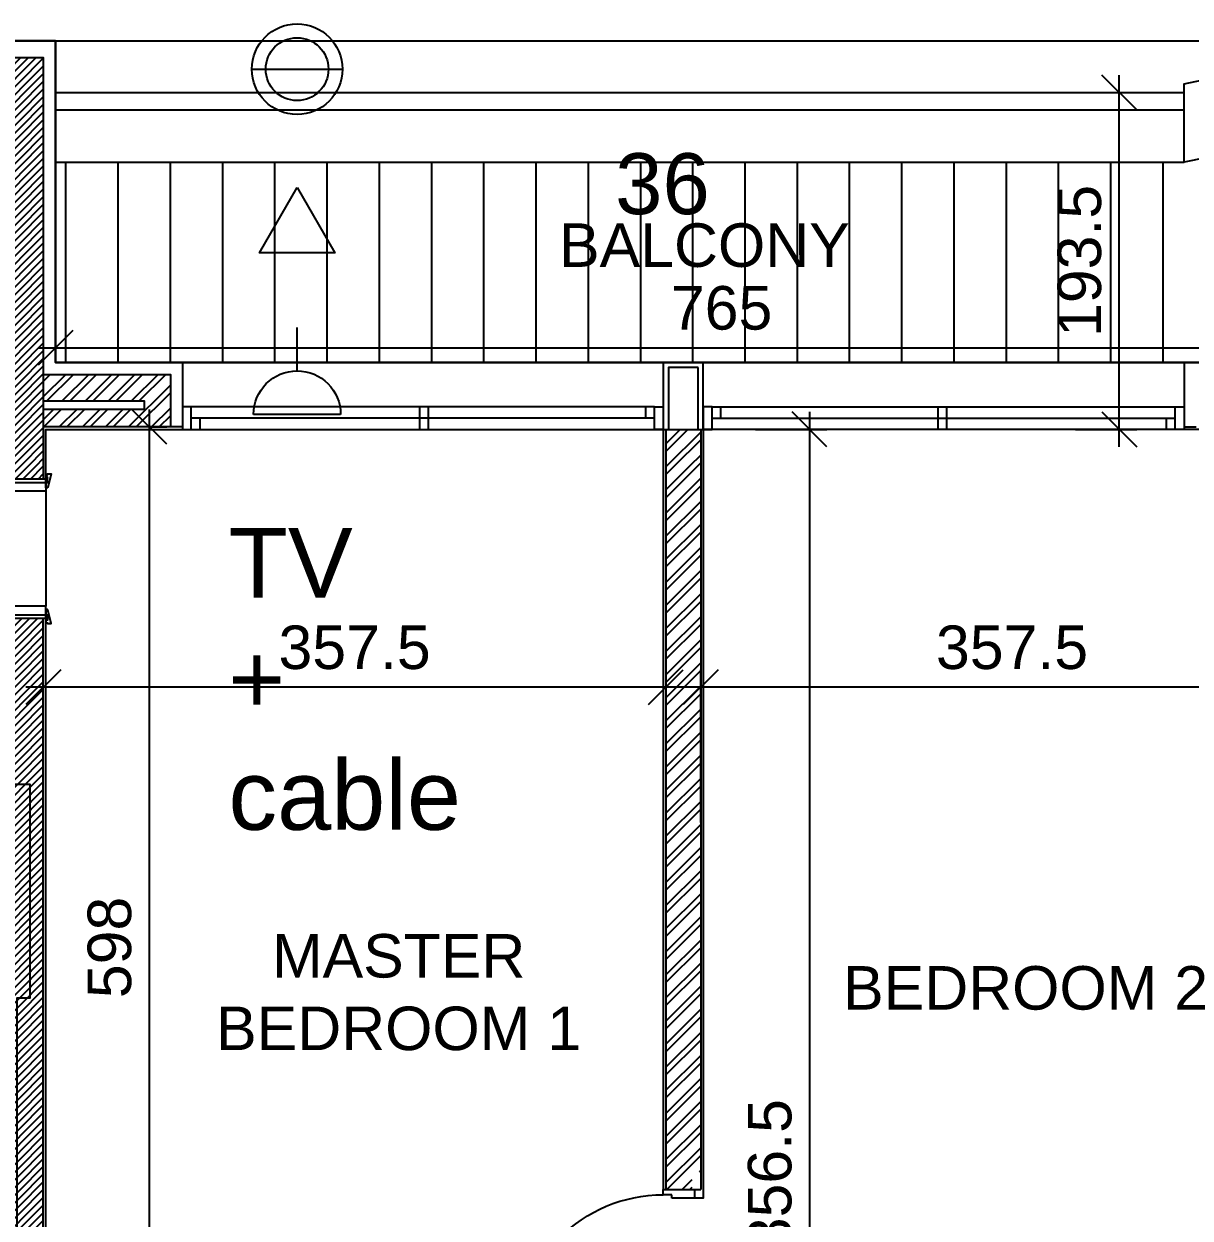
# Model space of a CAD drawing. Extents: x -1.7 to 46.3, y -159.8 to -77.2.
# Drawn here: x 15.67 to 22.36, y -122.9 to -116.04 of the extents above; entities that cross this region are included whole.
import ezdxf
from ezdxf.enums import TextEntityAlignment as Align

# ---------------------------------------------------------------- set-up
doc = ezdxf.new("R2010")
doc.units = 0
doc.header["$MEASUREMENT"] = 0
doc.header["$PDMODE"] = 35
doc.header["$PDSIZE"] = 0.3
doc.layers.get('0').update_dxf_attribs({"linetype": 'CONTINUOUS'})
doc.layers.get('DEFPOINTS').update_dxf_attribs({"linetype": 'CONTINUOUS'})
for name, color, linetype in [('A-ALU', 9, 'CONTINUOUS'), ('A-AREAS', 6, 'CONTINUOUS'), ('A-AREAS-TXT', 6, 'CONTINUOUS'), ('A-BALUST', 1, 'CONTINUOUS'), ('a-dim', 3, 'CONTINUOUS'), ('A-DOORS', 1, 'CONTINUOUS'), ('A-HATCH-CONC', 8, 'CONTINUOUS'), ('A-HATCH-WALL', 8, 'CONTINUOUS'), ('A-NOMENCLATURE', 3, 'CONTINUOUS'), ('A-PLASTER', 8, 'CONTINUOUS'), ('A-PORTE', 1, 'CONTINUOUS'), ('A-PROJECTION', 9, 'CONTINUOUS'), ('a-revetement', 1, 'CONTINUOUS'), ('a-stru-fac', 200, 'CONTINUOUS'), ('A-TILES', 137, 'CONTINUOUS'), ('A-WALL', 4, 'CONTINUOUS'), ('E-Low Current', 4, 'CONTINUOUS'), ('E-POWER', 4, 'CONTINUOUS'), ('S-2ND-3RD-4-5-6TH$0$A-STR 2-3-4-5-6', 2, 'CONTINUOUS')]:
    doc.layers.add(name, color=color, linetype=linetype)
doc.styles.add('A100-STEXT', font='ARIAL.TTF', dxfattribs={"height": 0.25})
doc.dimstyles.new('A100-DIM', dxfattribs={"dimtxt": 0.25, "dimasz": 0.2, "dimexe": 0.1, "dimexo": 0.3, "dimgap": 0.1, "dimtad": 1, "dimlfac": 100, "dimrnd": 0.5, "dimdsep": 46, "dimtxsty": 'A100-STEXT', "dimblk1": 'OBLIQUE', "dimblk2": 'OBLIQUE', "dimsah": 1, "dimcen": -0.05, "dimdle": 0.1, "dimclrd": 15, "dimclre": 15, "dimclrt": 256, "dimadec": 0, "dimazin": 0, "dimtfac": 0.28, "dimtix": 1, "dimtmove": 2, "dimatfit": 3, "dimldrblk": 'OBLIQUE', "dimfxl": 0, "dimtolj": 1, "dimarcsym": 0})
doc.dimstyles.new('dim-law', dxfattribs={"dimtxt": 0.25, "dimasz": 0.2, "dimexe": 0.1, "dimexo": 0.3, "dimgap": 0.1, "dimtad": 1, "dimlfac": 100, "dimdsep": 46, "dimtxsty": 'A100-STEXT', "dimblk1": 'OBLIQUE', "dimblk2": 'OBLIQUE', "dimsah": 1, "dimcen": -0.05, "dimdle": 0.1, "dimclrd": 15, "dimclre": 15, "dimclrt": 256, "dimadec": 0, "dimazin": 0, "dimtfac": 0.28, "dimtix": 1, "dimtmove": 2, "dimatfit": 3, "dimldrblk": 'OBLIQUE', "dimfxl": 0, "dimtolj": 1, "dimarcsym": 0})
pattern_1 = [(45, (8e-11, -138.735676), (-0.022097087, 0.022097087), [])]
pattern_2 = [(45, (-4e-09, -138.73489), (-0.06629126, 0.06629126), []), (45, (0.04419, -138.73489), (-0.06629126, 0.06629126), [])]

# ---------------------------------------------------------------- blocks, each defined once
blk = doc.blocks.new('P90E18D')
at = {"layer": 'A-PORTE'}
for p, q in [((0, 0), (0.05, 0)), ((0, -0.18), (0, 0)), ((0.05, 0), (0.05, -0.13)), ((0.9, 0), (0.85, 0)), ((0.85, 0), (0.85, -0.13)), ((0.9, -0.18), (0.9, 0)), ((0.05, -0.13), (0.03, -0.13)), ((0.03, -0.13), (0.03, -0.18)), ((0.85, -0.13), (0.87, -0.13)), ((0.87, -0.13), (0.87, -0.18)), ((0.03, -0.18), (0, -0.18)), ((0.06, -0.18), (0.02, -0.18)), ((0.03, -0.18), (0.03, -1.02)), ((0.06, -1.02), (0.06, -0.18)), ((0.87, -0.18), (0.9, -0.18))]:
    blk.add_line(p, q, dxfattribs=at)
blk.add_arc((0.03, -0.18), 0.84, 270, 360, dxfattribs=at)
blk = doc.blocks.new('_OBLIQUE')
at = {"color": 0, "linetype": 'ByBlock'}
blk.add_line((-0.5, -0.5), (0.5, 0.5), dxfattribs=at)
blk = doc.blocks.new('*D87')
at = {"layer": 'a-dim', "color": 15, "lineweight": -2}
for p, q in [((20.1783, -118.2707), (20.1783, -127.0357)), ((19.8684, -118.3707), (20.2783, -118.3707)), ((20.1519, -126.9357), (20.2783, -126.9357))]:
    blk.add_line(p, q, dxfattribs=at)
at = {"layer": 'DEFPOINTS', "color": 0}
for p in [(19.5684, -118.3707), (19.8519, -126.9357), (20.1783, -126.9357)]:
    blk.add_point(p, dxfattribs=at)
at = {"layer": 'a-dim', "color": 15, "lineweight": -2, "xscale": 0.2, "yscale": 0.2, "zscale": 0.2}
for p, rotation in [((20.1783, -118.3707), 90), ((20.1783, -126.9357), 270)]:
    blk.add_blockref('_OBLIQUE', p, dxfattribs=dict(at, rotation=rotation))
at = {"layer": 'a-dim', "insert": (19.9507, -122.6532), "char_height": 0.25, "attachment_point": 5, "rotation": 90, "style": 'A100-STEXT'}
blk.add_mtext('\\A1;856.5', dxfattribs=at)
blk = doc.blocks.new('*D88')
at = {"layer": 'a-dim', "color": 15, "lineweight": -2}
for p, q in [((19.3534, -118.5101), (19.3534, -119.9512)), ((15.7784, -120.6276), (15.7784, -119.7512)), ((19.4534, -119.8512), (15.6784, -119.8512))]:
    blk.add_line(p, q, dxfattribs=at)
at = {"layer": 'DEFPOINTS', "color": 0}
for p in [(19.3534, -118.2101), (15.7784, -119.8512), (15.7784, -120.9276)]:
    blk.add_point(p, dxfattribs=at)
at = {"layer": 'a-dim', "color": 15, "lineweight": -2, "xscale": 0.2, "yscale": 0.2, "zscale": 0.2, "rotation": 180}
blk.add_blockref('_OBLIQUE', (15.7784, -119.8512), dxfattribs=at)
at = {"layer": 'a-dim', "color": 15, "lineweight": -2, "xscale": 0.2, "yscale": 0.2, "zscale": 0.2}
blk.add_blockref('_OBLIQUE', (19.3534, -119.8512), dxfattribs=at)
at = {"layer": 'a-dim', "insert": (17.5659, -119.6235), "char_height": 0.25, "attachment_point": 5, "style": 'A100-STEXT'}
blk.add_mtext('\\A1;357.5', dxfattribs=at)
blk = doc.blocks.new('*D91')
at = {"layer": 'a-dim', "color": 15, "lineweight": -2}
for p, q in [((16.3874, -118.2557), (16.3874, -124.4357)), ((16.3821, -118.3557), (16.4874, -118.3557)), ((16.2821, -124.3357), (16.4874, -124.3357))]:
    blk.add_line(p, q, dxfattribs=at)
at = {"layer": 'DEFPOINTS', "color": 0}
for p in [(16.0821, -118.3557), (15.9821, -124.3357), (16.3874, -124.3357)]:
    blk.add_point(p, dxfattribs=at)
at = {"layer": 'a-dim', "color": 15, "lineweight": -2, "xscale": 0.2, "yscale": 0.2, "zscale": 0.2}
for p, rotation in [((16.3874, -118.3557), 90), ((16.3874, -124.3357), 270)]:
    blk.add_blockref('_OBLIQUE', p, dxfattribs=dict(at, rotation=rotation))
at = {"layer": 'a-dim', "insert": (16.1597, -121.3457), "char_height": 0.25, "attachment_point": 5, "rotation": 90, "style": 'A100-STEXT'}
blk.add_mtext('\\A1;598', dxfattribs=at)
blk = doc.blocks.new('A$C3192633D')
at = {"layer": 'A-DOORS'}
for p, q in [((-0.365, 0.009), (-0.374, -0.019)), ((-0.374, 0.009), (-0.365, -0.019)), ((0, 0.009), (0.009, -0.019)), ((0.009, 0.009), (0, -0.019)), ((0.49, 0.0005), (0.49, 0.0195)), ((0.4905, 0.02), (0.61, 0.02)), ((0.61, -0.003), (0.61, 0.023)), ((0.61, 0.023), (0.615, 0.023)), ((0.625, 0.023), (0.63, 0.023)), ((0.63, -0.003), (0.63, 0.023)), ((0.63, 0.02), (0.6445, 0.02)), ((0.645, 0.0005), (0.645, 0.0195)), ((0, -0.11), (0, -0.06)), ((0, -0.06), (0.12, -0.06)), ((0.56, -0.06), (0.12, -0.06)), ((0.483, -0.06), (0.36, -0.06)), ((0.4905, 0), (0.61, 0)), ((0.68, -0.06), (0.56, -0.06)), ((0.6, -0.06), (0.6, -0.052)), ((0.6, -0.06), (0.64, -0.06)), ((0.602, -0.05), (0.638, -0.05)), ((0.61, -0.003), (0.6125, -0.003)), ((0.6125, -0.05), (0.6125, -0.003)), ((0.6275, -0.05), (0.6275, -0.003)), ((0.6275, -0.003), (0.63, -0.003)), ((0.63, 0), (0.6445, 0)), ((0.64, -0.06), (0.64, -0.052)), ((0.68, -0.11), (0.68, -0.06)), ((0.12, -0.11), (0, -0.11)), ((0.12, -0.11), (0.56, -0.11)), ((0.483, -0.11), (0.36, -0.11)), ((0.56, -0.11), (0.68, -0.11)), ((0.6, -0.11), (0.6, -0.118)), ((0.6, -0.11), (0.64, -0.11)), ((0.602, -0.12), (0.638, -0.12)), ((0.6125, -0.12), (0.6125, -0.167)), ((0.6275, -0.12), (0.6275, -0.167)), ((0.64, -0.11), (0.64, -0.118)), ((0.49, -0.1705), (0.49, -0.1895)), ((0.4905, -0.17), (0.61, -0.17)), ((0.4905, -0.19), (0.61, -0.19)), ((0.61, -0.167), (0.61, -0.193)), ((0.61, -0.167), (0.6125, -0.167)), ((0.61, -0.193), (0.615, -0.193)), ((0.625, -0.193), (0.63, -0.193)), ((0.6275, -0.167), (0.63, -0.167)), ((0.63, -0.167), (0.63, -0.193)), ((0.63, -0.17), (0.6445, -0.17)), ((0.63, -0.19), (0.6445, -0.19)), ((0.645, -0.1705), (0.645, -0.1895)), ((-0.365, -0.809), (-0.374, -0.781)), ((-0.374, -0.809), (-0.365, -0.781)), ((0, -0.809), (0.009, -0.781)), ((0.009, -0.809), (0, -0.781))]:
    blk.add_line(p, q, dxfattribs=at)
at = {"layer": 'A-DOORS', "color": 8}
for p, q in [((0, -0.74), (0, -0.06)), ((-0.365, -0.07), (-0.365, -0.73))]:
    blk.add_line(p, q, dxfattribs=at)
at = {"layer": 'A-DOORS'}
for points in [[(-0.365, 0.01), (-0.365, 0.025), (-0.375, 0.025), (-0.375, 0.03), (-0.395, 0.03), (-0.3754, -0.0482, 0.381769), (-0.3734, -0.05), (-0.365, -0.05), (-0.365, -0.02), (-0.375, -0.02), (-0.375, 0.01), (-0.365, 0.01)], [(0, 0.01), (0, 0.025), (0.01, 0.025), (0.01, 0.03), (0.03, 0.03), (0.0104, -0.0482, -0.381769), (0.0084, -0.05), (0, -0.05), (0, -0.02), (0.01, -0.02), (0.01, 0.01), (0, 0.01)], [(-0.365, -0.81), (-0.365, -0.825), (-0.375, -0.825), (-0.375, -0.83), (-0.395, -0.83), (-0.3754, -0.7518, -0.381769), (-0.3734, -0.75), (-0.365, -0.75), (-0.365, -0.78), (-0.375, -0.78), (-0.375, -0.81), (-0.365, -0.81)], [(0, -0.81), (0, -0.825), (0.01, -0.825), (0.01, -0.83), (0.03, -0.83), (0.0104, -0.7518, 0.381769), (0.0084, -0.75), (0, -0.75), (0, -0.78), (0.01, -0.78), (0.01, -0.81), (0, -0.81)]]:
    blk.add_lwpolyline(points, format="xyb", dxfattribs=at)
for points in [[(-0.365, 0.009), (-0.365, -0.019), (-0.374, -0.019), (-0.374, 0.009)], [(0, 0.009), (0, -0.019), (0.009, -0.019), (0.009, 0.009)], [(-0.365, -0.809), (-0.365, -0.781), (-0.374, -0.781), (-0.374, -0.809)], [(0, -0.809), (0, -0.781), (0.009, -0.781), (0.009, -0.809)]]:
    blk.add_lwpolyline(points, close=True, dxfattribs=at)
for points in [[(-0.365, 0), (0, 0), (0, -0.02), (-0.365, -0.02), (-0.365, 0)], [(0, -0.02), (-0.365, -0.02), (-0.365, -0.07), (-0.04, -0.07)], [(-0.04, -0.07), (-0.04, -0.06), (0, -0.06), (0, -0.02)], [(0, -0.78), (-0.365, -0.78), (-0.365, -0.73), (-0.04, -0.73)], [(-0.04, -0.73), (-0.04, -0.74), (0, -0.74), (0, -0.78)], [(-0.365, -0.8), (0, -0.8), (0, -0.78), (-0.365, -0.78), (-0.365, -0.8)]]:
    blk.add_lwpolyline(points, dxfattribs=at)
blk.add_arc((-0.0003, -0.0597), 0.6803, 270.02544, 359.97456, dxfattribs=at)
at = {"layer": 'A-DOORS', "extrusion": (0, 0, -1)}
for centre, major_axis, start_param, end_param in [((0.4905, 0.0195), (-0.000354, 0.000354), 5.497787, 7.068583), ((0.4905, 0.0005), (0.000354, 0.000354), 2.356194, 3.926991), ((0.62, 0.0306), (-0.00642, 0.00642), 3.344077, 4.509904), ((0.6445, 0.0195), (0.000354, 0.000354), -0.785398, 0.785398), ((0.6445, 0.0005), (-0.000354, 0.000354), 2.356194, 3.926991), ((0.602, -0.052), (-0.00141, 0.00141), 5.497787, 7.068583), ((0.62, -0.021), (-0.0138, 0.0138), 0.390607, 1.180189), ((0.638, -0.052), (0.00141, 0.00141), -0.785398, 0.785398), ((0.602, -0.118), (0.00141, 0.00141), 2.356194, 3.926991), ((0.638, -0.118), (-0.00141, 0.00141), 2.356194, 3.926991), ((0.4905, -0.1705), (-0.000354, 0.000354), 5.497787, 7.068583), ((0.4905, -0.1895), (0.000354, 0.000354), 2.356194, 3.926991), ((0.62, -0.149), (-0.0138, 0.0138), 3.5322, 4.321782), ((0.62, -0.2006), (0.00642, 0.00642), -1.368312, -0.202485), ((0.6445, -0.1705), (0.000354, 0.000354), -0.785398, 0.785398), ((0.6445, -0.1895), (-0.000354, 0.000354), 2.356194, 3.926991)]:
    blk.add_ellipse(centre, major_axis=major_axis, ratio=1, start_param=start_param, end_param=end_param, dxfattribs=at)
blk = doc.blocks.new('*D177')
at = {"layer": 'a-dim', "color": 15, "lineweight": -2}
for p, q in [((23.1284, -118.5101), (23.1284, -119.9512)), ((19.5534, -120.6276), (19.5534, -119.7512)), ((23.2284, -119.8512), (19.4534, -119.8512))]:
    blk.add_line(p, q, dxfattribs=at)
at = {"layer": 'DEFPOINTS', "color": 0}
for p in [(23.1284, -118.2101), (19.5534, -119.8512), (19.5534, -120.9276)]:
    blk.add_point(p, dxfattribs=at)
at = {"layer": 'a-dim', "color": 15, "lineweight": -2, "xscale": 0.2, "yscale": 0.2, "zscale": 0.2, "rotation": 180}
blk.add_blockref('_OBLIQUE', (19.5534, -119.8512), dxfattribs=at)
at = {"layer": 'a-dim', "color": 15, "lineweight": -2, "xscale": 0.2, "yscale": 0.2, "zscale": 0.2}
blk.add_blockref('_OBLIQUE', (23.1284, -119.8512), dxfattribs=at)
at = {"layer": 'a-dim', "insert": (21.3409, -119.6235), "char_height": 0.25, "attachment_point": 5, "style": 'A100-STEXT'}
blk.add_mtext('\\A1;357.5', dxfattribs=at)
blk = doc.blocks.new('*D212')
at = {"layer": 'a-dim', "color": 15, "lineweight": -2}
for p, q in [((21.9565, -118.4707), (21.9565, -116.3357)), ((21.7059, -116.4357), (22.0565, -116.4357)), ((21.7059, -118.3707), (22.0565, -118.3707))]:
    blk.add_line(p, q, dxfattribs=at)
at = {"layer": 'DEFPOINTS', "color": 0}
for p in [(21.4059, -116.4357), (21.9565, -116.4357), (21.4059, -118.3707)]:
    blk.add_point(p, dxfattribs=at)
at = {"layer": 'a-dim', "color": 15, "lineweight": -2, "xscale": 0.2, "yscale": 0.2, "zscale": 0.2}
for p, rotation in [((21.9565, -116.4357), 90), ((21.9565, -118.3707), 270)]:
    blk.add_blockref('_OBLIQUE', p, dxfattribs=dict(at, rotation=rotation))
at = {"layer": 'a-dim', "insert": (21.7288, -117.4032), "char_height": 0.25, "attachment_point": 5, "rotation": 90, "style": 'A100-STEXT'}
blk.add_mtext('\\A1;193.5', dxfattribs=at)
blk = doc.blocks.new('*D213')
at = {"layer": 'a-dim', "color": 15, "lineweight": -2}
for p, q in [((15.8484, -117.6857), (15.8484, -117.802)), ((23.4984, -117.6857), (23.4984, -117.802)), ((15.7484, -117.902), (23.5984, -117.902))]:
    blk.add_line(p, q, dxfattribs=at)
at = {"layer": 'DEFPOINTS', "color": 0}
for p in [(23.4984, -117.902), (15.8484, -117.9857), (23.4984, -117.9857)]:
    blk.add_point(p, dxfattribs=at)
at = {"layer": 'a-dim', "color": 15, "lineweight": -2, "xscale": 0.2, "yscale": 0.2, "zscale": 0.2, "rotation": 180}
blk.add_blockref('_OBLIQUE', (15.8484, -117.902), dxfattribs=at)
at = {"layer": 'a-dim', "color": 15, "lineweight": -2, "xscale": 0.2, "yscale": 0.2, "zscale": 0.2}
blk.add_blockref('_OBLIQUE', (23.4984, -117.902), dxfattribs=at)
at = {"layer": 'a-dim', "insert": (19.6734, -117.6744), "char_height": 0.25, "attachment_point": 5, "style": 'A100-STEXT'}
blk.add_mtext('\\A1;765', dxfattribs=at)
blk = doc.blocks.new('PRISE10A')
for p, q in [((-0.0075, 0.1392), (-0.0075, 0.2642)), ((-0.1325, 0.0142), (0.1175, 0.0142))]:
    blk.add_line(p, q)
blk.add_arc((-0.0075, 0.0142), 0.125, 0, 180)
blk = doc.blocks.new('PRISETEL')
blk.add_lwpolyline([(0, 0), (0.1083, 0.1875), (-0.1083, 0.1875)], close=True)

msp = doc.modelspace()

# ---------------------------------------------------------------- hatches: boundary and pattern name
at = {"layer": 'A-HATCH-CONC'}
h = msp.add_hatch(dxfattribs=at)
h.set_pattern_fill('ANSI31', color=256, scale=0.25, style=0)
h.set_pattern_definition(pattern_1)
h.paths.add_polyline_path([(15.77837, -116.23568), (15.47837, -116.23568), (15.47837, -118.57909), (15.77837, -118.57909)])
h = msp.add_hatch(dxfattribs=at)
h.set_pattern_fill('ANSI31', color=256, scale=0.25, style=0)
h.set_pattern_definition(pattern_1)
h.paths.add_polyline_path([(15.77837, -118.57909), (15.47837, -118.57909), (15.47837, -118.65568), (15.77837, -118.65568)])
h = msp.add_hatch(dxfattribs=at)
h.set_pattern_fill('ANSI31', color=256, scale=0.25, style=0)
h.set_pattern_definition(pattern_1)
h.paths.add_polyline_path([(15.77837, -119.45568), (15.47837, -119.45568), (15.47837, -121.18568), (11.87837, -121.18568), (11.87837, -119.45568), (11.57837, -119.45568), (11.57837, -127.08568), (11.87837, -127.08568), (11.87837, -121.48568), (15.47837, -121.48568), (15.47837, -127.08568), (15.77837, -127.08568)])
at = {"layer": 'A-HATCH-WALL'}
h = msp.add_hatch(dxfattribs=at)
h.set_pattern_fill('ANSI32', color=256, scale=0.25, style=0)
h.set_pattern_definition(pattern_2)
h.paths.add_polyline_path([(16.50837, -118.05489), (15.77837, -118.05489), (15.77837, -118.20489), (16.35837, -118.20489), (16.35837, -118.25489), (15.77837, -118.25489), (15.77837, -118.35489), (16.50837, -118.35489)])
h = msp.add_hatch(dxfattribs=at)
h.set_pattern_fill('ANSI32', color=256, scale=0.25, style=0)
h.set_pattern_definition(pattern_2)
h.paths.add_polyline_path([(19.55337, -118.36989), (19.35337, -118.36989), (19.35337, -118.57831), (19.55337, -118.57831)])
h = msp.add_hatch(dxfattribs=at)
h.set_pattern_fill('ANSI32', color=256, scale=0.25, style=0)
h.set_pattern_definition(pattern_2)
h.paths.add_polyline_path([(19.55337, -122.63489), (19.55337, -118.57831), (19.35337, -118.57831), (19.35337, -122.73489), (19.50337, -122.73489), (19.50337, -122.63489)])
at = {"layer": 'A-TILES'}
h = msp.add_hatch(dxfattribs=at)
h.set_pattern_fill('_USER', color=256, scale=0.3, angle=90, style=0, pattern_type=0)
h.set_pattern_definition([(90, (30.60837, -130.63568), (-0.3, 2e-17), [])])
h.paths.add_polyline_path([(22.32837, -117.98568), (23.12837, -117.98568), (23.12837, -116.67385), (22.32837, -116.83568), (22.32837, -116.83568), (15.84837, -116.83568), (15.84837, -117.98568), (16.57837, -117.98568), (19.35337, -117.98568), (19.55337, -117.98568)])

# ---------------------------------------------------------------- linework, layer by layer
at = {"layer": 'A-ALU'}
for p, q in [((16.57837, -117.98568), (19.33837, -117.98568)), ((16.57837, -117.98568), (19.33837, -117.98568)), ((22.32837, -117.98568), (19.56837, -117.98568)), ((22.32837, -117.98568), (19.56837, -117.98568)), ((19.28837, -118.24068), (16.62837, -118.24068)), ((17.94087, -118.37068), (17.94087, -118.24068)), ((17.99087, -118.37068), (17.99087, -118.24068)), ((19.23837, -118.30568), (19.23837, -118.24068)), ((19.61837, -118.24068), (22.27837, -118.24068)), ((19.66837, -118.30568), (19.66837, -118.24068)), ((20.91587, -118.37068), (20.91587, -118.24068)), ((20.96587, -118.37068), (20.96587, -118.24068)), ((19.28837, -118.30568), (16.62837, -118.30568)), ((16.67837, -118.37068), (16.67837, -118.30568)), ((19.61837, -118.30568), (22.27837, -118.30568)), ((22.22837, -118.37068), (22.22837, -118.30568)), ((16.57837, -118.37068), (19.33837, -118.37068)), ((22.32837, -118.37068), (19.56837, -118.37068))]:
    msp.add_line(p, q, dxfattribs=at)
for points in [[(16.62837, -118.24068), (16.57837, -118.24068), (16.57837, -118.37068), (16.62837, -118.37068)], [(19.28837, -118.24068), (19.33837, -118.24068), (19.33837, -118.37068), (19.28837, -118.37068)], [(19.61837, -118.24068), (19.56837, -118.24068), (19.56837, -118.37068), (19.61837, -118.37068)], [(22.27837, -118.24068), (22.32837, -118.24068), (22.32837, -118.37068), (22.27837, -118.37068)]]:
    msp.add_lwpolyline(points, close=True, dxfattribs=at)
at = {"layer": 'A-AREAS'}
for points in [[(13.67837, -116.13948), (15.84837, -116.13948), (15.84837, -117.98568), (23.49837, -117.98568), (23.49837, -120.06568), (27.32837, -120.06568), (27.32837, -135.23568), (25.32362, -135.23568), (23.05837, -134.92678), (23.05837, -133.30568), (15.84837, -133.30568), (15.84837, -135.23568), (13.67837, -135.23568), (13.67837, -131.03568), (15.62837, -131.03568), (15.62837, -128.91068), (16.85337, -128.91068), (16.85337, -127.01068), (15.62837, -127.01068), (15.62837, -121.63568), (15.70337, -121.63568), (15.70337, -120.41068), (13.67837, -120.41068)], [(15.84837, -116.13948), (23.49837, -116.13948), (23.49837, -117.98568), (15.84837, -117.98568)]]:
    msp.add_lwpolyline(points, close=True, dxfattribs=at)
at = {"layer": 'A-BALUST'}
for p, q in [((15.84837, -116.43568), (22.32837, -116.43568)), ((15.84837, -116.53568), (22.32837, -116.53568))]:
    msp.add_line(p, q, dxfattribs=at)
at = {"layer": 'A-PLASTER'}
for points in [[(15.79337, -118.65568), (15.79337, -118.37068), (16.57837, -118.37068)], [(19.33837, -118.37068), (19.33837, -122.73568)], [(19.56837, -118.37068), (19.56837, -122.78568), (19.51837, -122.78568)], [(22.66337, -124.92068), (23.01337, -124.92068), (23.01337, -118.37068), (22.32837, -118.37068)], [(19.36337, -123.63568), (19.36337, -124.32068), (15.79337, -124.32068), (15.79337, -119.45568)]]:
    msp.add_lwpolyline(points, dxfattribs=at)
at = {"layer": 'A-PROJECTION'}
for p, q in [((15.84837, -116.13948), (23.49837, -116.13948)), ((15.84837, -116.83568), (22.32837, -116.83568))]:
    msp.add_line(p, q, dxfattribs=at)
at = {"layer": 'a-revetement'}
for p, q in [((15.84837, -116.13948), (15.40837, -116.13948)), ((15.84837, -117.98568), (15.84837, -116.13948)), ((16.57837, -117.98568), (15.84837, -117.98568)), ((16.57837, -117.98568), (16.57837, -118.35568)), ((22.32837, -117.98568), (22.32837, -118.35568)), ((22.32837, -117.98568), (23.49837, -117.98568)), ((16.57837, -118.35568), (16.50837, -118.35568)), ((22.32837, -118.35568), (22.39837, -118.35568))]:
    msp.add_line(p, q, dxfattribs=at)
msp.add_lwpolyline([(22.32837, -116.83568), (22.32837, -116.38601), (23.49837, -116.13948), (23.49837, -116.59901)], close=True, dxfattribs=at)
msp.add_lwpolyline([(19.56837, -117.98568), (19.33837, -117.98568), (19.33837, -118.37068), (19.56837, -118.37068), (19.56837, -117.98568)], dxfattribs=at)
at = {"layer": 'a-stru-fac'}
msp.add_lwpolyline([(19.53837, -118.01568), (19.36837, -118.01568), (19.36837, -118.37068), (19.53837, -118.37068)], close=True, dxfattribs=at)
at = {"layer": 'A-WALL'}
for p, q in [((19.35337, -118.37068), (19.35337, -122.73568)), ((19.35337, -118.37068), (19.55337, -118.37068)), ((19.55337, -118.37068), (19.55337, -122.48568)), ((19.55337, -122.48568), (19.55337, -122.48568)), ((19.55337, -122.48568), (19.55337, -122.63568)), ((19.55337, -122.63568), (19.55337, -122.63568)), ((19.55337, -122.63568), (19.55337, -122.73568)), ((19.35337, -122.73568), (19.55337, -122.73568))]:
    msp.add_line(p, q, dxfattribs=at)
for points in [[(15.77837, -118.05568), (16.50837, -118.05568), (16.50837, -118.35568), (15.77837, -118.35568)], [(15.77837, -118.20568), (16.35837, -118.20568), (16.35837, -118.25568), (15.77837, -118.25568)]]:
    msp.add_lwpolyline(points, dxfattribs=at)
at = {"layer": 'E-POWER'}
msp.add_line((16.97593, -116.30199), (17.49593, -116.30199), dxfattribs=at)
for radius in [0.26, 0.18]:
    msp.add_circle((17.23593, -116.30199), radius, dxfattribs=at)
at = {"layer": 'S-2ND-3RD-4-5-6TH$0$A-STR 2-3-4-5-6'}
for points in [[(15.77837, -118.65568), (15.47837, -118.65568), (15.47837, -116.23568), (15.77837, -116.23568)], [(11.57837, -119.45568), (11.57837, -127.08568), (11.87837, -127.08568), (11.87837, -121.48568), (15.47837, -121.48568), (15.47837, -127.08568), (15.77837, -127.08568), (15.77837, -119.45568), (15.47837, -119.45568), (15.47837, -121.18568), (11.87837, -121.18568), (11.87837, -119.45568)]]:
    msp.add_lwpolyline(points, close=True, dxfattribs=at)

# ---------------------------------------------------------------- block references
at = {"layer": 'A-DOORS', "xscale": -1}
msp.add_blockref('A$C3192633D', (15.42837, -118.65568), dxfattribs=at)
at = {"layer": 'A-DOORS', "xscale": -1, "rotation": 269.9999999998901}
msp.add_blockref('P90E18D', (19.51837, -123.63568), dxfattribs=at)
at = {"layer": 'E-Low Current', "xscale": -2.000000000000168, "yscale": 2, "zscale": 2, "rotation": 180.0000234787753}
msp.add_blockref('PRISETEL', (17.23593, -116.98131), dxfattribs=at)
at = {"layer": 'E-POWER', "xscale": -2.000000000000168, "yscale": 2, "zscale": 2, "rotation": 2.347877524400133e-05}
msp.add_blockref('PRISE10A', (17.22096, -118.31309), dxfattribs=at)

# ---------------------------------------------------------------- texts
at = {"layer": 'A-AREAS-TXT', "style": 'A100-STEXT'}
msp.add_text('36', height=0.35, dxfattribs=at).set_placement((19.33368, -117.13473), align=Align.CENTER)
at = {"layer": 'A-NOMENCLATURE', "style": 'A100-STEXT'}
for s, p in [('BALCONY', (18.73996, -117.43754)), ('BEDROOM 2', (20.37124, -121.70268))]:
    msp.add_text(s, height=0.25, dxfattribs=at).set_placement(p)
at = {"layer": 'A-NOMENCLATURE', "insert": (17.81895, -121.60362), "char_height": 0.25, "width": 3.6481924, "attachment_point": 5, "style": 'A100-STEXT'}
msp.add_mtext('MASTER\\PBEDROOM 1', dxfattribs=at)
at = {"layer": 'E-POWER', "insert": (16.84147, -118.93655), "char_height": 0.4, "width": 0.0317152, "attachment_point": 1}
msp.add_mtext('{\\fArial|b0|i0|c0|p34;TV + cable}', dxfattribs=at)

# ---------------------------------------------------------------- dimensions: what is measured, and where the dimension line sits
at = {"layer": 'a-dim'}
for p1, p2, distance, picture, middle in [((21.40587, -118.37068), (21.40587, -116.43568), -0.55065, '*D212', (21.72879, -117.40318)), ((15.84837, -117.98568), (23.49837, -117.98568), 0.08363, '*D213', (19.67337, -117.6744))]:
    dim = msp.add_aligned_dim(p1=p1, p2=p2, distance=distance, dimstyle='dim-law', dxfattribs=at)
    dim.commit()
    dim.dimension.update_dxf_attribs({"geometry": picture, "text_midpoint": middle})
for base, p1, p2, angle, picture, middle in [((15.77837, -119.85121), (19.35337, -118.21012), (15.77837, -120.92762), 180, '*D88', (17.56587, -119.62348)), ((19.55337, -119.85121), (23.12837, -118.21012), (19.55337, -120.92762), 180, '*D177', (21.34087, -119.62348)), ((16.38736, -124.33568), (16.08212, -118.35568), (15.98212, -124.33568), 90, '*D91', (16.15971, -121.34568)), ((20.1783, -126.93568), (19.56837, -118.37068), (19.85192, -126.93568), 90, '*D87', (19.95066, -122.65318))]:
    dim = msp.add_linear_dim(base=base, p1=p1, p2=p2, angle=angle, dimstyle='A100-DIM', dxfattribs=at)
    dim.commit()
    dim.dimension.update_dxf_attribs({"geometry": picture, "text_midpoint": middle})

doc.saveas('drawing.dxf')
